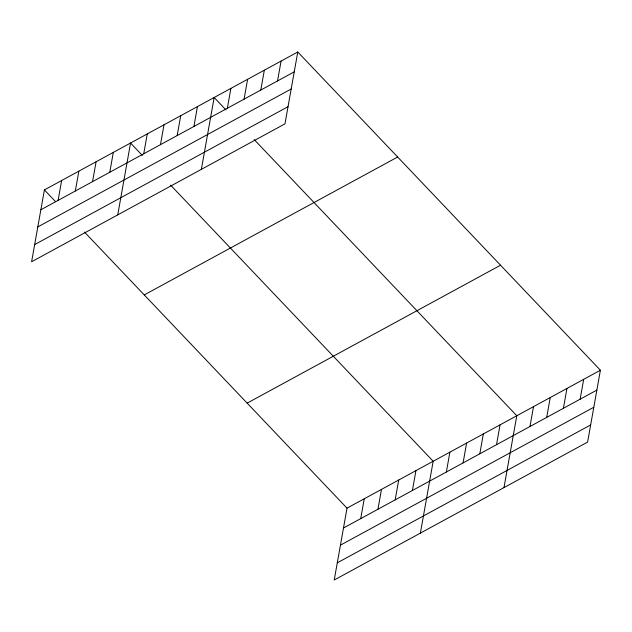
<?xml version="1.0" encoding="UTF-8"?>
<svg xmlns="http://www.w3.org/2000/svg" width="632" height="632" viewBox="0 0 632 632"><rect width="100%" height="100%" fill="white"/><g stroke="black" fill="none" stroke-linecap="round" stroke-linejoin="round"><path stroke-width="0.95" d="M297.775 51.99L44.398 189.908L31.6 261.767L284.977 123.848L297.775 51.99L600.4 370.233L587.602 442.092L334.225 580.01L347.023 508.152L600.4 370.233M58.097 200.384L61.628 180.531M75.319 191.006L78.858 171.154M92.549 181.629L96.088 161.768M109.778 172.252L113.318 152.391M117.75 214.872L130.548 143.014L142.374 155.448M143.733 153.766L147.272 133.913M160.457 144.665L163.996 124.812M177.181 135.564L180.72 115.711M193.905 126.463L197.437 106.603M201.363 169.36L214.161 97.502L225.987 109.936M227.346 108.254L230.885 88.401M244.071 99.153L247.61 79.3M260.795 90.052L264.334 70.199M277.519 80.951L281.058 61.091M360.714 518.627L364.253 498.774M377.944 509.25L381.483 489.397M395.174 499.873L398.713 480.02M412.404 490.495L415.943 470.635M420.375 533.116L433.173 461.257L170.624 185.16M446.358 472.009L449.897 452.157M463.082 462.908L466.613 443.056M479.807 453.808L483.338 433.955M496.523 444.707L500.062 424.854M503.988 487.604L516.786 415.745L254.238 139.648M529.971 426.497L533.511 406.645M546.696 417.397L550.235 397.544M563.42 408.296L566.951 388.443M580.137 399.195L583.676 379.342M40.867 209.761L294.243 71.851M37.809 226.92L291.186 89.009M34.657 244.6L288.034 106.69M144.262 294.923L397.647 157.013M247.159 403.129L500.536 265.219M343.484 528.004L596.861 390.094M340.427 545.163L593.803 407.253M337.283 562.843L590.659 424.933M44.398 189.908L55.569 201.655M84.475 232.055L347.023 508.152"/></g></svg>
